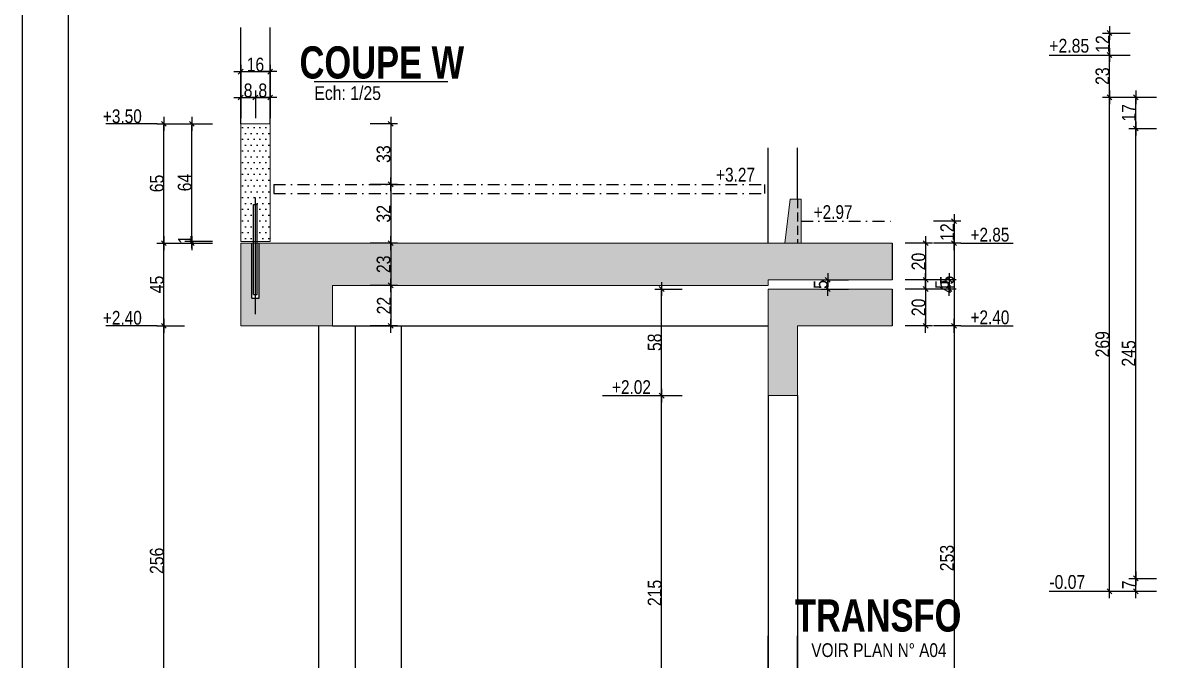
# Model space of a CAD drawing. Header units: centimetres. Extents: x -1744 to 32711, y -16767 to -12567.
# Drawn here: x 23621 to 24855, y -14229 to -13534 of the extents above; entities that cross this region are included whole.
import ezdxf
from ezdxf.enums import TextEntityAlignment as Align

# ---------------------------------------------------------------- set-up
doc = ezdxf.new("R2010")
doc.units = ezdxf.units.CM
doc.header["$LTSCALE"] = 25.4
doc.header["$PDMODE"] = 1
doc.header["$PDSIZE"] = -2
doc.linetypes.add('CACHEX2', pattern=[19.05, 12.7, -6.35])
doc.linetypes.add('TIRETPTX2', pattern=[50.8, 25.4, -12.7, 0, -12.7])
for name, color, linetype in [('01_cote_gen', 4, 'Continuous'), ('01_linteaux', 2, 'Continuous'), ('01_murs_sup', 2, 'CACHEX2'), ('01_poch_BN', 9, 'Continuous'), ('01_texte', 230, 'Continuous'), ('AA_COTES', 2, 'Continuous')]:
    doc.layers.add(name, color=color, linetype=linetype)
doc.layers.add('01_murs_coup', color=5, linetype='Continuous', lineweight=60)
doc.styles.add('ARIAL NA', font='ARIALN.TTF')
doc.styles.add('impact', font='impact.ttf')
doc.styles.add('MATTE_TXT', font='arial.ttf')
doc.styles.add('STYLE2', font='ARIALN.TTF')
doc.dimstyles.new('JB25', dxfattribs={"dimscale": 0.1, "dimtxt": 150, "dimasz": 15, "dimexe": 0.1, "dimexo": 0.1, "dimgap": 0.09, "dimtad": 1, "dimdec": 1, "dimlfac": 0.5, "dimdsep": 46, "dimtxsty": 'STYLE2', "dimblk1": 'BOND_G', "dimblk2": 'BOND_D', "dimsah": 1, "dimcen": 1.5, "dimdle": 0.01, "dimse1": 1, "dimse2": 1, "dimclrd": 4, "dimclre": 2, "dimclrt": 6, "dimazin": 2, "dimtfac": 2.333333, "dimtdec": 1, "dimtix": 1, "dimtmove": 2, "dimatfit": 3, "dimldrblk": 'BOND_G', "dimfxl": 1, "dimtolj": 1, "dimtzin": 0, "dimarcsym": 0})

# ---------------------------------------------------------------- blocks, each defined once
blk = doc.blocks.new('BOND_G')
at = {"layer": 'AA_COTES', "color": 0}
for p, q in [((0, -5), (0, 15)), ((5, 0), (-5, 0)), ((1.77, 1.77), (-1.77, -1.77))]:
    blk.add_line(p, q, dxfattribs=at)
blk = doc.blocks.new('BOND_D')
at = {"layer": 'AA_COTES', "color": 0}
for p, q in [((5, 0), (-5, 0)), ((-1.77, -1.77), (1.77, 1.77)), ((0, 5), (0, -15))]:
    blk.add_line(p, q, dxfattribs=at)
blk = doc.blocks.new('*D839')
at = {"layer": '01_cote_gen', "color": 4, "lineweight": -2, "transparency": 16777216}
blk.add_line((24834.6, -14152.1), (24834.6, -14141.1), dxfattribs=at)
at = {"layer": 'Defpoints', "color": 0, "transparency": 16777216}
for p in [(24834.6, -14139.6), (24897.7, -14139.6), (24897.7, -14153.6)]:
    blk.add_point(p, dxfattribs=at)
at = {"layer": '01_cote_gen', "color": 4, "lineweight": -2, "transparency": 16777216, "xscale": 1.5, "yscale": 1.5, "zscale": 1.5}
for name, p, rotation in [('BOND_D', (24834.6, -14139.6), 90), ('BOND_G', (24834.6, -14153.6), 270)]:
    blk.add_blockref(name, p, dxfattribs=dict(at, rotation=rotation))
at = {"layer": '01_cote_gen', "color": 6, "transparency": 16777216, "insert": (24827.1, -14146.6), "char_height": 15, "attachment_point": 5, "rotation": 90, "style": 'STYLE2'}
blk.add_mtext('\\A1;7', dxfattribs=at)
blk = doc.blocks.new('*D853')
at = {"layer": '01_cote_gen', "color": 4, "lineweight": -2, "transparency": 16777216}
blk.add_line((24806, -14152.1), (24806, -13617.1), dxfattribs=at)
at = {"layer": 'Defpoints', "color": 0, "transparency": 16777216}
for p in [(24806, -13615.6), (24834.4, -13615.6), (24834.4, -14153.6)]:
    blk.add_point(p, dxfattribs=at)
at = {"layer": '01_cote_gen', "color": 4, "lineweight": -2, "transparency": 16777216, "xscale": 1.5, "yscale": 1.5, "zscale": 1.5}
for name, p, rotation in [('BOND_D', (24806, -13615.6), 90), ('BOND_G', (24806, -14153.6), 270)]:
    blk.add_blockref(name, p, dxfattribs=dict(at, rotation=rotation))
at = {"layer": '01_cote_gen', "color": 6, "transparency": 16777216, "insert": (24798.3, -13884.6), "char_height": 15, "attachment_point": 5, "rotation": 90, "style": 'STYLE2'}
blk.add_mtext('\\A1;269', dxfattribs=at)
blk = doc.blocks.new('*D854')
at = {"layer": '01_cote_gen', "color": 4, "lineweight": -2, "transparency": 16777216}
blk.add_line((24806, -13614.1), (24806, -13571.1), dxfattribs=at)
at = {"layer": 'Defpoints', "color": 0, "transparency": 16777216}
for p in [(24806, -13569.6), (24881.1, -13569.6), (24881.1, -13615.6)]:
    blk.add_point(p, dxfattribs=at)
at = {"layer": '01_cote_gen', "color": 4, "lineweight": -2, "transparency": 16777216, "xscale": 1.5, "yscale": 1.5, "zscale": 1.5}
for name, p, rotation in [('BOND_D', (24806, -13569.6), 90), ('BOND_G', (24806, -13615.6), 270)]:
    blk.add_blockref(name, p, dxfattribs=dict(at, rotation=rotation))
at = {"layer": '01_cote_gen', "color": 6, "transparency": 16777216, "insert": (24798.3, -13592.6), "char_height": 15, "attachment_point": 5, "rotation": 90, "style": 'STYLE2'}
blk.add_mtext('\\A1;23', dxfattribs=at)
blk = doc.blocks.new('*D855')
at = {"layer": '01_cote_gen', "color": 4, "lineweight": -2, "transparency": 16777216}
blk.add_line((24806, -13568.1), (24806, -13547.1), dxfattribs=at)
at = {"layer": 'Defpoints', "color": 0, "transparency": 16777216}
for p in [(24806, -13545.6), (24876.9, -13545.6), (24876.9, -13569.6)]:
    blk.add_point(p, dxfattribs=at)
at = {"layer": '01_cote_gen', "color": 4, "lineweight": -2, "transparency": 16777216, "xscale": 1.5, "yscale": 1.5, "zscale": 1.5}
for name, p, rotation in [('BOND_D', (24806, -13545.6), 90), ('BOND_G', (24806, -13569.6), 270)]:
    blk.add_blockref(name, p, dxfattribs=dict(at, rotation=rotation))
at = {"layer": '01_cote_gen', "color": 6, "transparency": 16777216, "insert": (24798.5, -13557.6), "char_height": 15, "attachment_point": 5, "rotation": 90, "style": 'STYLE2'}
blk.add_mtext('\\A1;12', dxfattribs=at)
blk = doc.blocks.new('*D856')
at = {"layer": '01_cote_gen', "color": 4, "lineweight": -2, "transparency": 16777216}
blk.add_line((24834.6, -14138.1), (24834.6, -13651.1), dxfattribs=at)
at = {"layer": 'Defpoints', "color": 0, "transparency": 16777216}
for p in [(24834.6, -13649.6), (24975.4, -13649.6), (24895.5, -14139.6)]:
    blk.add_point(p, dxfattribs=at)
at = {"layer": '01_cote_gen', "color": 4, "lineweight": -2, "transparency": 16777216, "xscale": 1.5, "yscale": 1.5, "zscale": 1.5}
for name, p, rotation in [('BOND_D', (24834.6, -13649.6), 90), ('BOND_G', (24834.6, -14139.6), 270)]:
    blk.add_blockref(name, p, dxfattribs=dict(at, rotation=rotation))
at = {"layer": '01_cote_gen', "color": 6, "transparency": 16777216, "insert": (24826.9, -13894.6), "char_height": 15, "attachment_point": 5, "rotation": 90, "style": 'STYLE2'}
blk.add_mtext('\\A1;245', dxfattribs=at)
blk = doc.blocks.new('*D857')
at = {"layer": '01_cote_gen', "color": 4, "lineweight": -2, "transparency": 16777216}
blk.add_line((24834.6, -13648.1), (24834.6, -13617.1), dxfattribs=at)
at = {"layer": 'Defpoints', "color": 0, "transparency": 16777216}
for p in [(24834.6, -13615.6), (24857.1, -13615.6), (24857.1, -13649.6)]:
    blk.add_point(p, dxfattribs=at)
at = {"layer": '01_cote_gen', "color": 4, "lineweight": -2, "transparency": 16777216, "xscale": 1.5, "yscale": 1.5, "zscale": 1.5}
for name, p, rotation in [('BOND_D', (24834.6, -13615.6), 90), ('BOND_G', (24834.6, -13649.6), 270)]:
    blk.add_blockref(name, p, dxfattribs=dict(at, rotation=rotation))
at = {"layer": '01_cote_gen', "color": 6, "transparency": 16777216, "insert": (24827, -13632.6), "char_height": 15, "attachment_point": 5, "rotation": 90, "style": 'STYLE2'}
blk.add_mtext('\\A1;17', dxfattribs=at)
blk = doc.blocks.new('*D939')
at = {"layer": '01_cote_gen', "color": 4, "lineweight": -2, "transparency": 16777216}
blk.add_line((24317.9, -14369), (24317.9, -13942), dxfattribs=at)
at = {"layer": 'Defpoints', "color": 0, "transparency": 16777216}
for p in [(24317.9, -13940.5), (24402.9, -13940.5), (24402.9, -14370.5)]:
    blk.add_point(p, dxfattribs=at)
at = {"layer": '01_cote_gen', "color": 4, "lineweight": -2, "transparency": 16777216, "xscale": 1.5, "yscale": 1.5, "zscale": 1.5}
for name, p, rotation in [('BOND_D', (24317.9, -13940.5), 90), ('BOND_G', (24317.9, -14370.5), 270)]:
    blk.add_blockref(name, p, dxfattribs=dict(at, rotation=rotation))
at = {"layer": '01_cote_gen', "color": 6, "transparency": 16777216, "insert": (24310.3, -14155.5), "char_height": 15, "attachment_point": 5, "rotation": 90, "style": 'STYLE2'}
blk.add_mtext('\\A1;215', dxfattribs=at)
blk = doc.blocks.new('*D940')
at = {"layer": '01_cote_gen', "color": 4, "lineweight": -2, "transparency": 16777216}
blk.add_line((24317.9, -13939), (24317.9, -13826), dxfattribs=at)
at = {"layer": 'Defpoints', "color": 0, "transparency": 16777216}
for p in [(24317.9, -13824.5), (24404.4, -13824.5), (24418.9, -13940.5)]:
    blk.add_point(p, dxfattribs=at)
at = {"layer": '01_cote_gen', "color": 4, "lineweight": -2, "transparency": 16777216, "xscale": 1.5, "yscale": 1.5, "zscale": 1.5}
for name, p, rotation in [('BOND_D', (24317.9, -13824.5), 90), ('BOND_G', (24317.9, -13940.5), 270)]:
    blk.add_blockref(name, p, dxfattribs=dict(at, rotation=rotation))
at = {"layer": '01_cote_gen', "color": 6, "transparency": 16777216, "insert": (24310.3, -13882.5), "char_height": 15, "attachment_point": 5, "rotation": 90, "style": 'STYLE2'}
blk.add_mtext('\\A1;58', dxfattribs=at)
blk = doc.blocks.new('*D947')
at = {"layer": '01_cote_gen', "color": 4, "lineweight": -2, "transparency": 16777216}
blk.add_line((23775.4, -14375), (23775.4, -13866), dxfattribs=at)
at = {"layer": 'Defpoints', "color": 0, "transparency": 16777216}
for p in [(23775.4, -13864.5), (23909.2, -13864.5), (23859.2, -14376.5)]:
    blk.add_point(p, dxfattribs=at)
at = {"layer": '01_cote_gen', "color": 4, "lineweight": -2, "transparency": 16777216, "xscale": 1.5, "yscale": 1.5, "zscale": 1.5}
for name, p, rotation in [('BOND_D', (23775.4, -13864.5), 90), ('BOND_G', (23775.4, -14376.5), 270)]:
    blk.add_blockref(name, p, dxfattribs=dict(at, rotation=rotation))
at = {"layer": '01_cote_gen', "color": 6, "transparency": 16777216, "insert": (23767.8, -14120.5), "char_height": 15, "attachment_point": 5, "rotation": 90, "style": 'STYLE2'}
blk.add_mtext('\\A1;256', dxfattribs=at)
blk = doc.blocks.new('*D948')
at = {"layer": '01_cote_gen', "color": 4, "lineweight": -2, "transparency": 16777216}
blk.add_line((23805.9, -13771), (23805.9, -13646), dxfattribs=at)
at = {"layer": 'Defpoints', "color": 0, "transparency": 16777216}
for p in [(23805.9, -13644.5), (23889.6, -13644.5), (23889.6, -13772.5)]:
    blk.add_point(p, dxfattribs=at)
at = {"layer": '01_cote_gen', "color": 4, "lineweight": -2, "transparency": 16777216, "xscale": 1.5, "yscale": 1.5, "zscale": 1.5}
for name, p, rotation in [('BOND_D', (23805.9, -13644.5), 90), ('BOND_G', (23805.9, -13772.5), 270)]:
    blk.add_blockref(name, p, dxfattribs=dict(at, rotation=rotation))
at = {"layer": '01_cote_gen', "color": 6, "transparency": 16777216, "insert": (23798.2, -13708.5), "char_height": 15, "attachment_point": 5, "rotation": 90, "style": 'STYLE2'}
blk.add_mtext('\\A1;64', dxfattribs=at)
blk = doc.blocks.new('*D941')
at = {"layer": '01_cote_gen', "color": 4, "lineweight": -2, "transparency": 16777216}
blk.add_line((23775.4, -13863), (23775.4, -13776), dxfattribs=at)
at = {"layer": 'Defpoints', "color": 0, "transparency": 16777216}
for p in [(23775.4, -13774.5), (23830.4, -13774.5), (23798.4, -13864.5)]:
    blk.add_point(p, dxfattribs=at)
at = {"layer": '01_cote_gen', "color": 4, "lineweight": -2, "transparency": 16777216, "xscale": 1.5, "yscale": 1.5, "zscale": 1.5}
for name, p, rotation in [('BOND_D', (23775.4, -13774.5), 90), ('BOND_G', (23775.4, -13864.5), 270)]:
    blk.add_blockref(name, p, dxfattribs=dict(at, rotation=rotation))
at = {"layer": '01_cote_gen', "color": 6, "transparency": 16777216, "insert": (23767.8, -13819.5), "char_height": 15, "attachment_point": 5, "rotation": 90, "style": 'STYLE2'}
blk.add_mtext('\\A1;45', dxfattribs=at)
blk = doc.blocks.new('*D942')
at = {"layer": '01_cote_gen', "color": 4, "lineweight": -2, "transparency": 16777216}
blk.add_line((23775.4, -13773), (23775.4, -13646), dxfattribs=at)
at = {"layer": 'Defpoints', "color": 0, "transparency": 16777216}
for p in [(23775.4, -13644.5), (23798.4, -13644.5), (23716.4, -13774.5)]:
    blk.add_point(p, dxfattribs=at)
at = {"layer": '01_cote_gen', "color": 4, "lineweight": -2, "transparency": 16777216, "xscale": 1.5, "yscale": 1.5, "zscale": 1.5}
for name, p, rotation in [('BOND_D', (23775.4, -13644.5), 90), ('BOND_G', (23775.4, -13774.5), 270)]:
    blk.add_blockref(name, p, dxfattribs=dict(at, rotation=rotation))
at = {"layer": '01_cote_gen', "color": 6, "transparency": 16777216, "insert": (23767.8, -13709.5), "char_height": 15, "attachment_point": 5, "rotation": 90, "style": 'STYLE2'}
blk.add_mtext('\\A1;65', dxfattribs=at)
blk = doc.blocks.new('*D949')
at = {"layer": '01_cote_gen', "color": 4, "lineweight": -2, "transparency": 16777216}
blk.add_line((24605.6, -13776), (24605.6, -13813), dxfattribs=at)
at = {"layer": 'Defpoints', "color": 0, "transparency": 16777216}
for p in [(24569.1, -13774.5), (24569.1, -13814.5), (24605.6, -13814.5)]:
    blk.add_point(p, dxfattribs=at)
at = {"layer": '01_cote_gen', "color": 4, "lineweight": -2, "transparency": 16777216, "xscale": 1.5, "yscale": 1.5, "zscale": 1.5}
for name, p, rotation in [('BOND_G', (24605.6, -13774.5), 90), ('BOND_D', (24605.6, -13814.5), 270)]:
    blk.add_blockref(name, p, dxfattribs=dict(at, rotation=rotation))
at = {"layer": '01_cote_gen', "color": 6, "transparency": 16777216, "insert": (24597.9, -13794.5), "char_height": 15, "attachment_point": 5, "rotation": 90, "style": 'STYLE2'}
blk.add_mtext('\\A1;20', dxfattribs=at)
blk = doc.blocks.new('*D950')
at = {"layer": '01_cote_gen', "color": 4, "lineweight": -2, "transparency": 16777216}
blk.add_line((24631.3, -13816), (24631.3, -13823), dxfattribs=at)
at = {"layer": 'Defpoints', "color": 0, "transparency": 16777216}
for p in [(24561.8, -13814.5), (24561.8, -13824.5), (24631.3, -13824.5)]:
    blk.add_point(p, dxfattribs=at)
at = {"layer": '01_cote_gen', "color": 4, "lineweight": -2, "transparency": 16777216, "xscale": 1.5, "yscale": 1.5, "zscale": 1.5}
for name, p, rotation in [('BOND_G', (24631.3, -13814.5), 90), ('BOND_D', (24631.3, -13824.5), 270)]:
    blk.add_blockref(name, p, dxfattribs=dict(at, rotation=rotation))
at = {"layer": '01_cote_gen', "color": 6, "transparency": 16777216, "insert": (24623.7, -13819.5), "char_height": 15, "attachment_point": 5, "rotation": 90, "style": 'STYLE2'}
blk.add_mtext('\\A1;5', dxfattribs=at)
blk = doc.blocks.new('*D951')
at = {"layer": '01_cote_gen', "color": 4, "lineweight": -2, "transparency": 16777216}
blk.add_line((24605.6, -13826), (24605.6, -13863), dxfattribs=at)
at = {"layer": 'Defpoints', "color": 0, "transparency": 16777216}
for p in [(24548.6, -13824.5), (24548.6, -13864.5), (24605.6, -13864.5)]:
    blk.add_point(p, dxfattribs=at)
at = {"layer": '01_cote_gen', "color": 4, "lineweight": -2, "transparency": 16777216, "xscale": 1.5, "yscale": 1.5, "zscale": 1.5}
for name, p, rotation in [('BOND_G', (24605.6, -13824.5), 90), ('BOND_D', (24605.6, -13864.5), 270)]:
    blk.add_blockref(name, p, dxfattribs=dict(at, rotation=rotation))
at = {"layer": '01_cote_gen', "color": 6, "transparency": 16777216, "insert": (24597.9, -13844.5), "char_height": 15, "attachment_point": 5, "rotation": 90, "style": 'STYLE2'}
blk.add_mtext('\\A1;20', dxfattribs=at)
blk = doc.blocks.new('*D952')
at = {"layer": '01_cote_gen', "color": 4, "lineweight": -2, "transparency": 16777216}
blk.add_line((24636.6, -13866), (24636.6, -14369), dxfattribs=at)
at = {"layer": 'Defpoints', "color": 0, "transparency": 16777216}
for p in [(24569.1, -13864.5), (24569.1, -14370.5), (24636.6, -14370.5)]:
    blk.add_point(p, dxfattribs=at)
at = {"layer": '01_cote_gen', "color": 4, "lineweight": -2, "transparency": 16777216, "xscale": 1.5, "yscale": 1.5, "zscale": 1.5}
for name, p, rotation in [('BOND_G', (24636.6, -13864.5), 90), ('BOND_D', (24636.6, -14370.5), 270)]:
    blk.add_blockref(name, p, dxfattribs=dict(at, rotation=rotation))
at = {"layer": '01_cote_gen', "color": 6, "transparency": 16777216, "insert": (24628.9, -14117.5), "char_height": 15, "attachment_point": 5, "rotation": 90, "style": 'STYLE2'}
blk.add_mtext('\\A1;253', dxfattribs=at)
blk = doc.blocks.new('*D944')
at = {"layer": '01_cote_gen', "color": 4, "lineweight": -2, "transparency": 16777216}
blk.add_line((24636.6, -13776), (24636.6, -13863), dxfattribs=at)
at = {"layer": 'Defpoints', "color": 0, "transparency": 16777216}
for p in [(24613.1, -13774.5), (24614.1, -13864.5), (24636.6, -13864.5)]:
    blk.add_point(p, dxfattribs=at)
at = {"layer": '01_cote_gen', "color": 4, "lineweight": -2, "transparency": 16777216, "xscale": 1.5, "yscale": 1.5, "zscale": 1.5}
for name, p, rotation in [('BOND_G', (24636.6, -13774.5), 90), ('BOND_D', (24636.6, -13864.5), 270)]:
    blk.add_blockref(name, p, dxfattribs=dict(at, rotation=rotation))
at = {"layer": '01_cote_gen', "color": 6, "transparency": 16777216, "insert": (24629, -13819.5), "char_height": 15, "attachment_point": 5, "rotation": 90, "style": 'STYLE2'}
blk.add_mtext('\\A1;45', dxfattribs=at)
blk = doc.blocks.new('*D953')
at = {"layer": '01_cote_gen', "color": 4, "lineweight": -2, "transparency": 16777216}
blk.add_line((24636.6, -13752), (24636.6, -13773), dxfattribs=at)
at = {"layer": 'Defpoints', "color": 0, "transparency": 16777216}
for p in [(24569.1, -13750.5), (24569.1, -13774.5), (24636.6, -13774.5)]:
    blk.add_point(p, dxfattribs=at)
at = {"layer": '01_cote_gen', "color": 4, "lineweight": -2, "transparency": 16777216, "xscale": 1.5, "yscale": 1.5, "zscale": 1.5}
for name, p, rotation in [('BOND_G', (24636.6, -13750.5), 90), ('BOND_D', (24636.6, -13774.5), 270)]:
    blk.add_blockref(name, p, dxfattribs=dict(at, rotation=rotation))
at = {"layer": '01_cote_gen', "color": 6, "transparency": 16777216, "insert": (24629.1, -13762.5), "char_height": 15, "attachment_point": 5, "rotation": 90, "style": 'STYLE2'}
blk.add_mtext('\\A1;12', dxfattribs=at)
blk = doc.blocks.new('*D955')
at = {"layer": '01_cote_gen', "color": 4, "lineweight": -2, "transparency": 16777216}
blk.add_line((24022.6, -13646), (24022.6, -13709), dxfattribs=at)
at = {"layer": 'Defpoints', "color": 0, "transparency": 16777216}
for p in [(23891.2, -13644.5), (23984.6, -13710.5), (24022.6, -13710.5)]:
    blk.add_point(p, dxfattribs=at)
at = {"layer": '01_cote_gen', "color": 4, "lineweight": -2, "transparency": 16777216, "xscale": 1.5, "yscale": 1.5, "zscale": 1.5}
for name, p, rotation in [('BOND_G', (24022.6, -13644.5), 90), ('BOND_D', (24022.6, -13710.5), 270)]:
    blk.add_blockref(name, p, dxfattribs=dict(at, rotation=rotation))
at = {"layer": '01_cote_gen', "color": 6, "transparency": 16777216, "insert": (24014.9, -13677.5), "char_height": 15, "attachment_point": 5, "rotation": 90, "style": 'STYLE2'}
blk.add_mtext('\\A1;33', dxfattribs=at)
blk = doc.blocks.new('*D956')
at = {"layer": '01_cote_gen', "color": 4, "lineweight": -2, "transparency": 16777216}
blk.add_line((24022.6, -13712), (24022.6, -13773), dxfattribs=at)
at = {"layer": 'Defpoints', "color": 0, "transparency": 16777216}
for p in [(24058.6, -13710.5), (24022.6, -13774.5), (24075.1, -13774.5)]:
    blk.add_point(p, dxfattribs=at)
at = {"layer": '01_cote_gen', "color": 4, "lineweight": -2, "transparency": 16777216, "xscale": 1.5, "yscale": 1.5, "zscale": 1.5}
for name, p, rotation in [('BOND_G', (24022.6, -13710.5), 90), ('BOND_D', (24022.6, -13774.5), 270)]:
    blk.add_blockref(name, p, dxfattribs=dict(at, rotation=rotation))
at = {"layer": '01_cote_gen', "color": 6, "transparency": 16777216, "insert": (24014.9, -13742.5), "char_height": 15, "attachment_point": 5, "rotation": 90, "style": 'STYLE2'}
blk.add_mtext('\\A1;32', dxfattribs=at)
blk = doc.blocks.new('*D957')
at = {"layer": '01_cote_gen', "color": 4, "lineweight": -2, "transparency": 16777216}
blk.add_line((24022.6, -13776), (24022.6, -13819), dxfattribs=at)
at = {"layer": 'Defpoints', "color": 0, "transparency": 16777216}
for p in [(24058.6, -13774.5), (24022.6, -13820.5), (24089.7, -13820.5)]:
    blk.add_point(p, dxfattribs=at)
at = {"layer": '01_cote_gen', "color": 4, "lineweight": -2, "transparency": 16777216, "xscale": 1.5, "yscale": 1.5, "zscale": 1.5}
for name, p, rotation in [('BOND_G', (24022.6, -13774.5), 90), ('BOND_D', (24022.6, -13820.5), 270)]:
    blk.add_blockref(name, p, dxfattribs=dict(at, rotation=rotation))
at = {"layer": '01_cote_gen', "color": 6, "transparency": 16777216, "insert": (24014.9, -13797.5), "char_height": 15, "attachment_point": 5, "rotation": 90, "style": 'STYLE2'}
blk.add_mtext('\\A1;23', dxfattribs=at)
blk = doc.blocks.new('*D958')
at = {"layer": '01_cote_gen', "color": 4, "lineweight": -2, "transparency": 16777216}
blk.add_line((24022.6, -13822), (24022.6, -13863), dxfattribs=at)
at = {"layer": 'Defpoints', "color": 0, "transparency": 16777216}
for p in [(24065.6, -13820.5), (24022.6, -13864.5), (24068.1, -13864.5)]:
    blk.add_point(p, dxfattribs=at)
at = {"layer": '01_cote_gen', "color": 4, "lineweight": -2, "transparency": 16777216, "xscale": 1.5, "yscale": 1.5, "zscale": 1.5}
for name, p, rotation in [('BOND_G', (24022.6, -13820.5), 90), ('BOND_D', (24022.6, -13864.5), 270)]:
    blk.add_blockref(name, p, dxfattribs=dict(at, rotation=rotation))
at = {"layer": '01_cote_gen', "color": 6, "transparency": 16777216, "insert": (24015.1, -13842.5), "char_height": 15, "attachment_point": 5, "rotation": 90, "style": 'STYLE2'}
blk.add_mtext('\\A1;22', dxfattribs=at)
blk = doc.blocks.new('*D959')
at = {"layer": '01_cote_gen', "color": 4, "lineweight": -2, "transparency": 16777216}
blk.add_line((24498.9, -13823), (24498.9, -13816), dxfattribs=at)
at = {"layer": 'Defpoints', "color": 0, "transparency": 16777216}
for p in [(24340.4, -13824.5), (24498.9, -13814.5), (24517.6, -13814.5)]:
    blk.add_point(p, dxfattribs=at)
at = {"layer": '01_cote_gen', "color": 4, "lineweight": -2, "transparency": 16777216, "xscale": 1.5, "yscale": 1.5, "zscale": 1.5}
for name, p, rotation in [('BOND_D', (24498.9, -13814.5), 90), ('BOND_G', (24498.9, -13824.5), 270)]:
    blk.add_blockref(name, p, dxfattribs=dict(at, rotation=rotation))
at = {"layer": '01_cote_gen', "color": 6, "transparency": 16777216, "insert": (24491.3, -13819.5), "char_height": 15, "attachment_point": 5, "rotation": 90, "style": 'STYLE2'}
blk.add_mtext('\\A1;5', dxfattribs=at)
blk = doc.blocks.new('*D945')
at = {"layer": '01_cote_gen', "color": 4, "lineweight": -2, "transparency": 16777216}
blk.add_line((23860.7, -13615.8), (23873.7, -13615.8), dxfattribs=at)
at = {"layer": 'Defpoints', "color": 0, "transparency": 16777216}
for p in [(23875.2, -13615.8), (23859.2, -13623.3), (23875.2, -13639.6)]:
    blk.add_point(p, dxfattribs=at)
at = {"layer": '01_cote_gen', "color": 4, "lineweight": -2, "transparency": 16777216, "xscale": 1.5, "yscale": 1.5, "zscale": 1.5, "rotation": 180}
blk.add_blockref('BOND_G', (23859.2, -13615.8), dxfattribs=at)
at = {"layer": '01_cote_gen', "color": 4, "lineweight": -2, "transparency": 16777216, "xscale": 1.5, "yscale": 1.5, "zscale": 1.5}
blk.add_blockref('BOND_D', (23875.2, -13615.8), dxfattribs=at)
at = {"layer": '01_cote_gen', "color": 6, "transparency": 16777216, "insert": (23867.2, -13608.2), "char_height": 15, "attachment_point": 5, "style": 'STYLE2'}
blk.add_mtext('\\A1;8', dxfattribs=at)
blk = doc.blocks.new('*D960')
at = {"layer": '01_cote_gen', "color": 4, "lineweight": -2, "transparency": 16777216}
blk.add_line((23876.7, -13615.8), (23889.7, -13615.8), dxfattribs=at)
at = {"layer": 'Defpoints', "color": 0, "transparency": 16777216}
for p in [(23891.2, -13615.8), (23875.2, -13627.6), (23891.2, -13668.3)]:
    blk.add_point(p, dxfattribs=at)
at = {"layer": '01_cote_gen', "color": 4, "lineweight": -2, "transparency": 16777216, "xscale": 1.5, "yscale": 1.5, "zscale": 1.5, "rotation": 180}
blk.add_blockref('BOND_G', (23875.2, -13615.8), dxfattribs=at)
at = {"layer": '01_cote_gen', "color": 4, "lineweight": -2, "transparency": 16777216, "xscale": 1.5, "yscale": 1.5, "zscale": 1.5}
blk.add_blockref('BOND_D', (23891.2, -13615.8), dxfattribs=at)
at = {"layer": '01_cote_gen', "color": 6, "transparency": 16777216, "insert": (23883.2, -13608.2), "char_height": 15, "attachment_point": 5, "style": 'STYLE2'}
blk.add_mtext('\\A1;8', dxfattribs=at)
blk = doc.blocks.new('*D946')
at = {"layer": '01_cote_gen', "color": 4, "lineweight": -2, "transparency": 16777216}
blk.add_line((23860.7, -13587.7), (23889.7, -13587.7), dxfattribs=at)
at = {"layer": 'Defpoints', "color": 0, "transparency": 16777216}
for p in [(23891.2, -13587.7), (23859.2, -13627), (23891.2, -13627)]:
    blk.add_point(p, dxfattribs=at)
at = {"layer": '01_cote_gen', "color": 4, "lineweight": -2, "transparency": 16777216, "xscale": 1.5, "yscale": 1.5, "zscale": 1.5, "rotation": 180}
blk.add_blockref('BOND_G', (23859.2, -13587.7), dxfattribs=at)
at = {"layer": '01_cote_gen', "color": 4, "lineweight": -2, "transparency": 16777216, "xscale": 1.5, "yscale": 1.5, "zscale": 1.5}
blk.add_blockref('BOND_D', (23891.2, -13587.7), dxfattribs=at)
at = {"layer": '01_cote_gen', "color": 6, "transparency": 16777216, "insert": (23875.2, -13580.1), "char_height": 15, "attachment_point": 5, "style": 'STYLE2'}
blk.add_mtext('\\A1;16', dxfattribs=at)
blk = doc.blocks.new('*D976')
at = {"layer": '01_cote_gen', "color": 4, "lineweight": -2, "transparency": 16777216}
for p, q in [((23805.9, -13771), (23805.9, -13769.5)), ((23805.9, -13772.5), (23805.9, -13774.5)), ((23805.9, -13776), (23805.9, -13777.5))]:
    blk.add_line(p, q, dxfattribs=at)
at = {"layer": 'Defpoints', "color": 0, "transparency": 16777216}
for p in [(23805.9, -13774.5), (23859.2, -13772.5), (23859.2, -13774.5)]:
    blk.add_point(p, dxfattribs=at)
at = {"layer": '01_cote_gen', "color": 4, "lineweight": -2, "transparency": 16777216, "xscale": 1.5, "yscale": 1.5, "zscale": 1.5}
for name, p, rotation in [('BOND_G', (23805.9, -13772.5), 270), ('BOND_D', (23805.9, -13774.5), 90)]:
    blk.add_blockref(name, p, dxfattribs=dict(at, rotation=rotation))
at = {"layer": '01_cote_gen', "color": 6, "transparency": 16777216, "insert": (23798.3, -13770.5), "char_height": 15, "attachment_point": 5, "rotation": 90, "style": 'STYLE2'}
blk.add_mtext('\\A1;1', dxfattribs=at)

msp = doc.modelspace()

# ---------------------------------------------------------------- hatches: boundary and pattern name
at = {"layer": '01_linteaux'}
h = msp.add_hatch(dxfattribs=at)
h.set_pattern_fill('DOTS', color=256, scale=4)
h.set_pattern_definition([(0, (-11971.972, 1985.073), (3.175, 6.35), [0, -6.35])])
h.paths.add_polyline_path([(23891.2, -13644.54), (23859.2, -13644.54), (23859.2, -13772.54), (23873.2, -13772.54), (23873.2, -13732.54), (23877.2, -13732.54), (23877.2, -13772.54), (23891.2, -13772.54)])
at = {"layer": '01_poch_BN'}
h = msp.add_hatch(color=256, dxfattribs=at)
h.dxf.hatch_style = 1
h.paths.add_polyline_path([(24465.98, -13726.54), (24457.98, -13726.54), (24451.98, -13774.54), (24465.98, -13774.54)])
h.paths.add_polyline_path([(24469.98, -13726.54), (24465.98, -13726.54), (24465.98, -13774.54), (24469.98, -13774.54)])
h = msp.add_hatch(color=256, dxfattribs=at)
h.dxf.hatch_style = 1
h.paths.add_polyline_path([(24569.11, -13774.54), (23879.2, -13774.54), (23879.2, -13834.54), (23871.2, -13834.54), (23871.2, -13774.54), (23859.2, -13774.54), (23859.2, -13864.54), (23959.2, -13864.54), (23959.2, -13820.54), (24433.98, -13820.54), (24433.98, -13814.54), (24569.11, -13814.54)])
h.paths.add_polyline_path([(24569.11, -13824.54), (24433.98, -13824.54), (24433.98, -13940.54), (24465.98, -13940.54), (24465.98, -13864.54), (24569.11, -13864.54)])

# ---------------------------------------------------------------- linework, layer by layer
at = {"layer": '01_cote_gen'}
msp.add_line((23621.5, -16767.07), (23621.5, -12567.07), dxfattribs=at)
at = {"layer": '01_linteaux', "linetype": 'Continuous'}
for p, q in [((23859.2, -13644.54), (23859.2, -13539.6)), ((23891.2, -13644.54), (23891.2, -13539.6)), ((23875.2, -13851.99), (23875.2, -13724.89)), ((23873.2, -13732.54), (23877.2, -13732.54)), ((23873.2, -13830.54), (23873.2, -13732.54)), ((23877.2, -13830.54), (23877.2, -13732.54)), ((23871.2, -13834.54), (23871.2, -13774.54)), ((23879.2, -13834.54), (23879.2, -13774.54)), ((23871.2, -13834.54), (23879.2, -13834.54)), ((23873.2, -13830.54), (23877.2, -13830.54)), ((23943.98, -13864.54), (23943.98, -14409.06)), ((23959.2, -13864.54), (24433.98, -13864.54)), ((23983.98, -13864.54), (23983.98, -14408.37)), ((24033.98, -13864.54), (24033.98, -14344.54)), ((24433.98, -13940.54), (24433.98, -14370.54)), ((24465.98, -13940.54), (24465.98, -14370.54)), ((24433.98, -14370.54), (24433.98, -14202.01)), ((24465.98, -14370.54), (24465.98, -14202.01))]:
    msp.add_line(p, q, dxfattribs=at)
at = {"layer": '01_linteaux', "ltscale": 0.1}
for p, q in [((24433.98, -13774.54), (24433.98, -13670.54)), ((24465.98, -13726.54), (24465.98, -13670.54))]:
    msp.add_line(p, q, dxfattribs=at)
at = {"layer": '01_linteaux', "linetype": 'TIRETPTX2', "ltscale": 0.02}
for p, q in [((23895.2, -13710.54), (24429.98, -13710.54)), ((23895.2, -13710.54), (23895.2, -13720.54)), ((24429.98, -13710.54), (24429.98, -13720.54)), ((23895.2, -13720.54), (24429.98, -13720.54)), ((24469.98, -13750.54), (24569.11, -13750.54))]:
    msp.add_line(p, q, dxfattribs=at)
at = {"layer": '01_murs_coup', "linetype": 'Continuous', "lineweight": 5}
for p, q in [((23859.2, -13644.54), (23891.2, -13644.54)), ((23859.2, -13644.54), (23859.2, -13772.54)), ((23891.2, -13644.54), (23891.2, -13772.54)), ((24457.98, -13726.54), (24451.98, -13774.54)), ((24457.98, -13726.54), (24469.98, -13726.54)), ((24469.98, -13774.54), (24469.98, -13726.54)), ((23859.2, -13772.54), (23891.2, -13772.54)), ((23859.2, -13774.54), (23859.2, -13864.54)), ((23859.2, -13774.54), (24569.11, -13774.54)), ((23959.2, -13820.54), (23959.2, -13864.54)), ((23959.2, -13820.54), (24433.98, -13820.54)), ((24433.98, -13814.54), (24569.11, -13814.54)), ((24433.98, -13820.54), (24433.98, -13814.54)), ((24433.98, -13824.54), (24433.98, -13940.54)), ((24433.98, -13824.54), (24569.11, -13824.54)), ((23859.2, -13864.54), (23959.2, -13864.54)), ((24465.98, -13864.54), (24465.98, -13940.54)), ((24465.98, -13864.54), (24569.11, -13864.54)), ((24433.98, -13940.54), (24465.98, -13940.54))]:
    msp.add_line(p, q, dxfattribs=at)
at = {"layer": '01_murs_sup', "ltscale": 0.03}
msp.add_line((24465.98, -13726.54), (24465.98, -13774.54), dxfattribs=at)
at = {"layer": '01_poch_BN'}
for p, q in [((24569.11, -13774.54), (24569.11, -13814.54)), ((24569.11, -13824.54), (24569.11, -13864.54))]:
    msp.add_line(p, q, dxfattribs=at)
at = {"layer": '01_texte'}
for p, q in [((23671.5, -16717.07), (23671.5, -12609.25)), ((24740.18, -13569.61), (24798.51, -13569.61)), ((24084.77, -13598.75), (23939.16, -13598.75)), ((23767.95, -13644.54), (23712.25, -13644.54)), ((24644.11, -13774.54), (24701.11, -13774.54)), ((23767.95, -13864.54), (23712.25, -13864.54)), ((24644.11, -13864.54), (24701.11, -13864.54)), ((24253.44, -13940.54), (24310.44, -13940.54)), ((24740.18, -14153.61), (24798.51, -14153.61))]:
    msp.add_line(p, q, dxfattribs=at)

# ---------------------------------------------------------------- texts
for s, style, p in [('+2.85', 'ARIAL NA', (24740.36, -13566.99)), ('Ech: 1/25', 'STYLE2', (23939.39, -13618.53)), ('-0.07', 'ARIAL NA', (24740.36, -14150.99))]:
    msp.add_text(s, height=15, dxfattribs=dict(at, style=style)).set_placement(p)
at = {"layer": '01_texte', "style": 'impact'}
for s, p in [('COUPE W', (24012.95, -13577.65)), ('TRANSFO', (24553.84, -14180.02))]:
    msp.add_text(s, height=35, dxfattribs=at).set_placement(p, align=Align.MIDDLE)
at = {"layer": '01_texte', "style": 'MATTE_TXT', "width": 0.8}
for s, p in [('+3.50', (23730.17, -13648.26)), ('+3.27', (24398.41, -13711.92)), ('+2.97', (24504.72, -13752.63)), ('+2.85', (24675.67, -13777.26)), ('+2.40', (23730.17, -13867.76)), ('+2.40', (24675.67, -13867.26)), ('+2.02', (24285, -13943.26)), ('VOIR PLAN N° A04', (24554.67, -14229.76))]:
    msp.add_text(s, height=15, dxfattribs=at).set_placement(p, align=Align.BOTTOM_CENTER)

# ---------------------------------------------------------------- dimensions: what is measured, and where the dimension line sits
at = {"layer": '01_cote_gen'}
for base, p1, p2, picture, middle in [((24806.01, -13545.61), (24876.93, -13569.61), (24876.93, -13545.61), '*D855', (24798.47, -13557.61)), ((24806.01, -13569.61), (24881.11, -13615.61), (24881.11, -13569.61), '*D854', (24798.34, -13592.61)), ((24806.01, -13615.61), (24834.38, -14153.61), (24834.38, -13615.61), '*D853', (24798.34, -13884.61)), ((24834.58, -13615.61), (24857.08, -13649.61), (24857.08, -13615.61), '*D857', (24827.04, -13632.61)), ((23775.45, -13644.54), (23716.45, -13774.54), (23798.4, -13644.54), '*D942', (23767.78, -13709.54)), ((23805.87, -13644.54), (23889.62, -13772.54), (23889.62, -13644.54), '*D948', (23798.2, -13708.54)), ((24022.61, -13710.54), (23891.2, -13644.54), (23984.61, -13710.54), '*D955', (24014.94, -13677.54)), ((24834.58, -13649.61), (24895.47, -14139.61), (24975.41, -13649.61), '*D856', (24826.91, -13894.61)), ((24022.61, -13774.54), (24058.61, -13710.54), (24075.14, -13774.54), '*D956', (24014.94, -13742.54)), ((24636.61, -13774.54), (24569.11, -13750.54), (24569.11, -13774.54), '*D953', (24629.07, -13762.54)), ((23775.45, -13774.54), (23798.4, -13864.54), (23830.4, -13774.54), '*D941', (23767.81, -13819.54)), ((24022.61, -13820.54), (24058.61, -13774.54), (24089.71, -13820.54), '*D957', (24014.94, -13797.54)), ((24605.61, -13814.54), (24569.11, -13774.54), (24569.11, -13814.54), '*D949', (24597.94, -13794.54)), ((24636.61, -13864.54), (24613.11, -13774.54), (24614.11, -13864.54), '*D944', (24628.98, -13819.54)), ((24022.61, -13864.54), (24065.61, -13820.54), (24068.11, -13864.54), '*D958', (24015.07, -13842.54)), ((24498.92, -13814.54), (24340.44, -13824.54), (24517.6, -13814.54), '*D959', (24491.29, -13819.54)), ((24631.3, -13824.54), (24561.8, -13814.54), (24561.8, -13824.54), '*D950', (24623.66, -13819.54)), ((24317.94, -13824.54), (24418.9, -13940.54), (24404.35, -13824.54), '*D940', (24310.27, -13882.54)), ((24605.61, -13864.54), (24548.61, -13824.54), (24548.61, -13864.54), '*D951', (24597.94, -13844.54)), ((23775.45, -13864.54), (23859.2, -14376.54), (23909.2, -13864.54), '*D947', (23767.78, -14120.54)), ((24636.61, -14370.54), (24569.11, -13864.54), (24569.11, -14370.54), '*D952', (24628.94, -14117.54)), ((24317.94, -13940.54), (24402.9, -14370.54), (24402.9, -13940.54), '*D939', (24310.27, -14155.54)), ((24834.58, -14139.61), (24897.73, -14153.61), (24897.73, -14139.61), '*D839', (24827.07, -14146.61))]:
    dim = msp.add_linear_dim(base=base, p1=p1, p2=p2, angle=90, dimstyle='JB25', dxfattribs=at)
    dim.commit()
    dim.dimension.update_dxf_attribs({"geometry": picture, "text_midpoint": middle})
for base, p1, p2, picture, middle in [((23891.2, -13587.74), (23859.2, -13627.02), (23891.2, -13627.02), '*D946', (23875.2, -13580.07)), ((23875.2, -13615.85), (23859.2, -13623.29), (23875.2, -13639.65), '*D945', (23867.2, -13608.18)), ((23891.2, -13615.85), (23875.2, -13627.6), (23891.2, -13668.26), '*D960', (23883.2, -13608.18))]:
    dim = msp.add_linear_dim(base=base, p1=p1, p2=p2, dimstyle='JB25', dxfattribs=at)
    dim.commit()
    dim.dimension.update_dxf_attribs({"geometry": picture, "text_midpoint": middle})
dim = msp.add_linear_dim(base=(23805.87, -13774.54), p1=(23859.2, -13772.54), p2=(23859.2, -13774.54), angle=90, dimstyle='JB25', dxfattribs=at)
dim.commit()
dim.dimension.update_dxf_attribs({"geometry": '*D976', "text_midpoint": (23798.33, -13770.55), "dimtype": 160})

doc.saveas('drawing.dxf')
